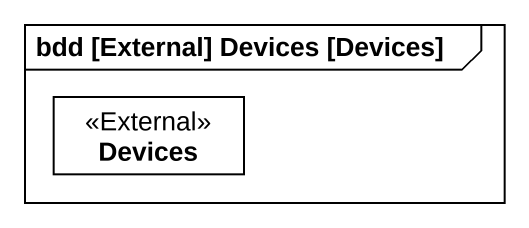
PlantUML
@startuml
mainframe bdd [External] Devices [Devices]
hide circle
hide empty members
class Devices <<External>>
@enduml
